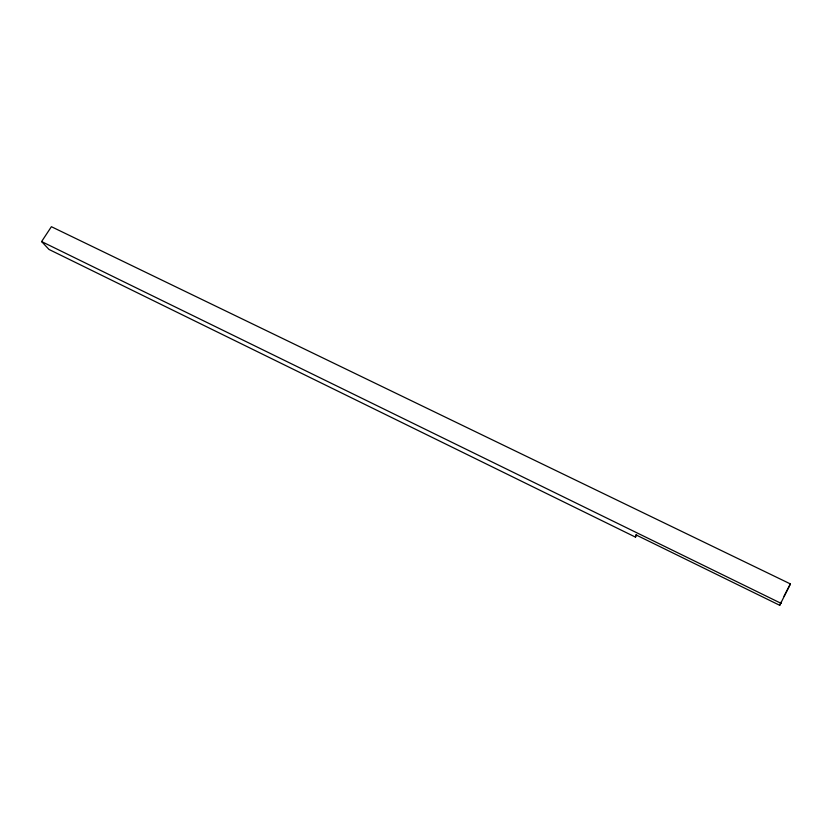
<?xml version="1.0" encoding="UTF-8"?>
<svg xmlns="http://www.w3.org/2000/svg" width="832" height="832" viewBox="0 0 832 832"><rect width="100%" height="100%" fill="white"/><g stroke="black" fill="none" stroke-linecap="round" stroke-linejoin="round"><path stroke-width="1.25" d="M635.492 537.129L635.742 534.768L779.719 605.301L790.4 583.929L51.397 226.699L41.6 241.561L48.974 249.434L635.492 537.129L636.657 534.851M779.719 605.301L781.342 601.89M784.046 596.222L790.4 583.929M41.6 241.561L781.154 603.387"/></g></svg>
